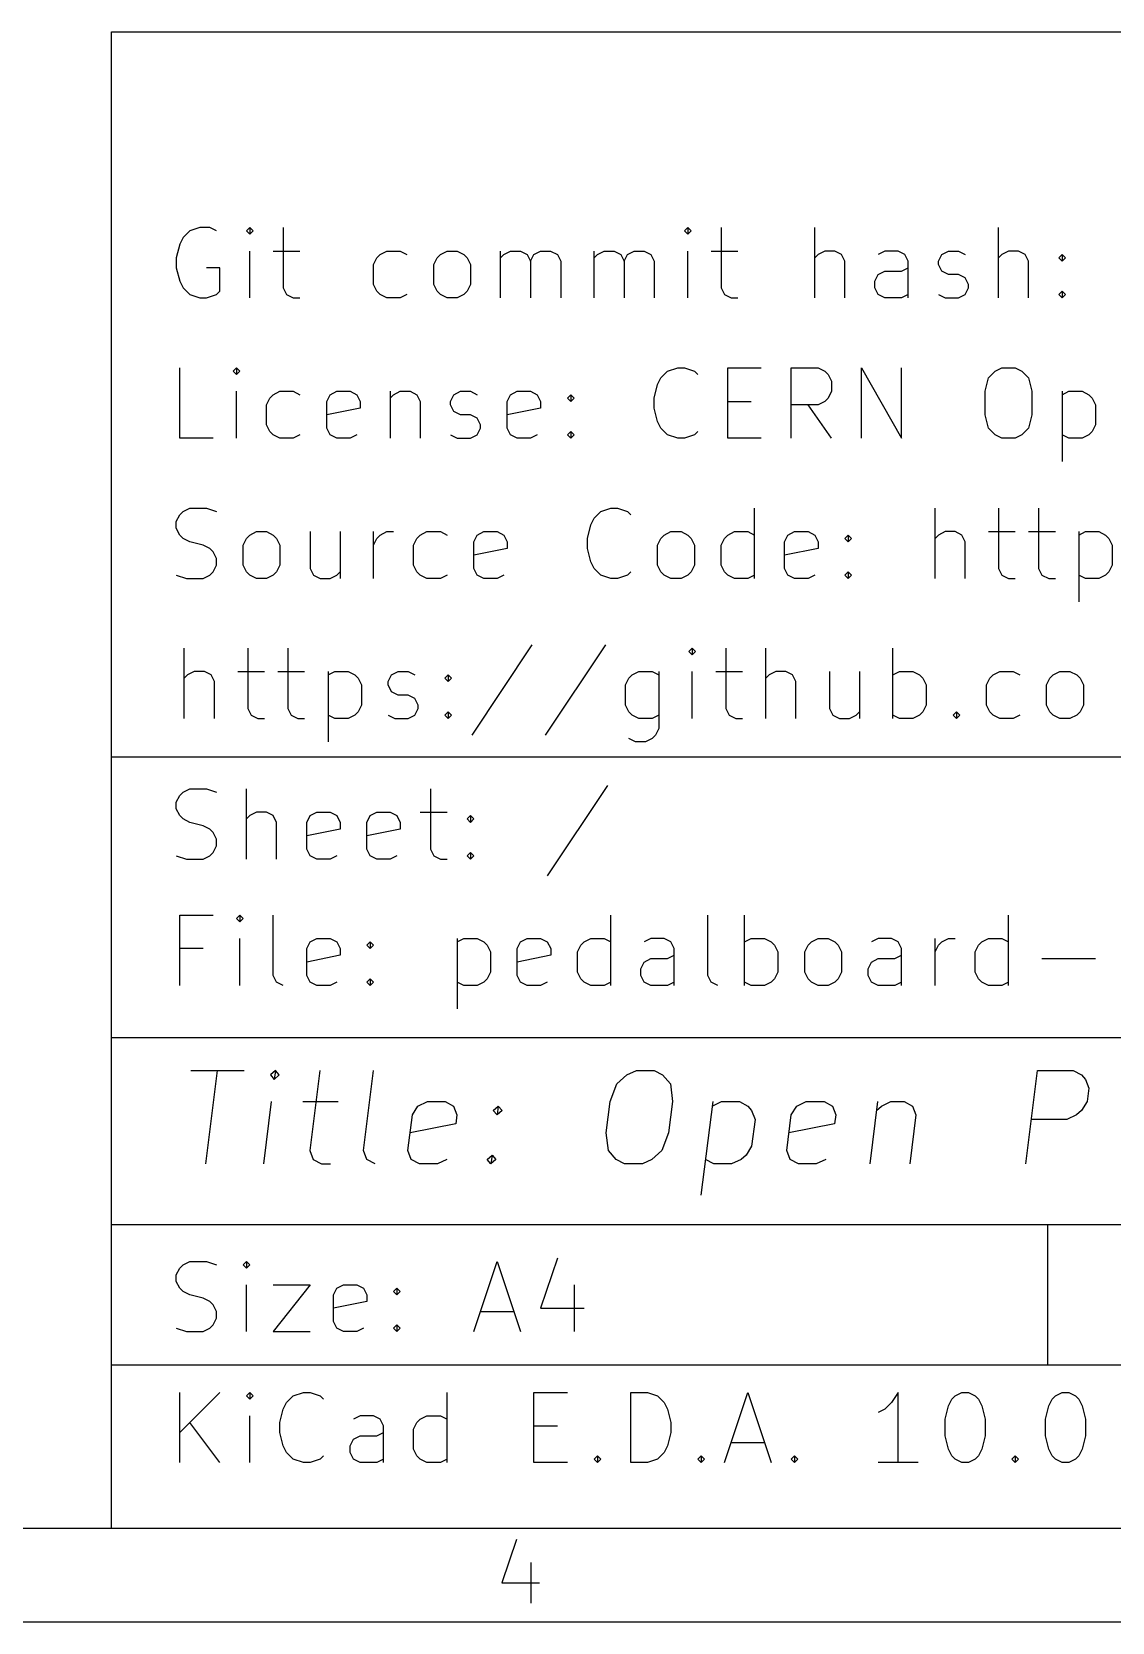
# Model space of a CAD drawing. Header units: millimetres. Extents: x 10 to 287, y -200 to -10.
# Drawn here: x 175.3 to 198.39, y -200.01 to -166.01 of the extents above; entities that cross this region are included whole.
import ezdxf

# ---------------------------------------------------------------- set-up
doc = ezdxf.new("R2010")
doc.units = ezdxf.units.MM
doc.layers.add('RED', color=14, linetype='CONTINUOUS')

msp = doc.modelspace()

# ---------------------------------------------------------------- linework, layer by layer
at = {"layer": 'RED', "linetype": 'CONTINUOUS'}
for p, q in [((177.0022, -166.0072), (285.0022, -166.0072)), ((177.0022, -198.0072), (177.0022, -166.0072)), ((178.6722, -170.2647), (178.5293, -170.4076)), ((178.8865, -170.1933), (178.6722, -170.2647)), ((179.1008, -170.1933), (178.8865, -170.1933)), ((179.2436, -170.2647), (179.1008, -170.1933)), ((179.9579, -170.1933), (179.8865, -170.2647)), ((179.8865, -170.2647), (179.9579, -170.3361)), ((180.0293, -170.2647), (179.9579, -170.1933)), ((179.9579, -170.1933), (179.9579, -170.3361)), ((179.9579, -170.3361), (180.0293, -170.2647)), ((180.6722, -170.1933), (180.6722, -171.479)), ((189.315, -170.1933), (189.2436, -170.2647)), ((189.2436, -170.2647), (189.315, -170.3361)), ((189.3864, -170.2647), (189.315, -170.1933)), ((189.315, -170.1933), (189.315, -170.3361)), ((189.315, -170.3361), (189.3864, -170.2647)), ((190.0293, -170.1933), (190.0293, -171.479)), ((192.0293, -171.6933), (192.0293, -170.1933)), ((195.9578, -171.6933), (195.9578, -170.1933)), ((178.4579, -170.5504), (178.3865, -170.8361)), ((178.5293, -170.4076), (178.4579, -170.5504)), ((178.3865, -170.8361), (178.3865, -171.0504)), ((179.9579, -171.6933), (179.9579, -170.6933)), ((180.4579, -170.6933), (181.0293, -170.6933)), ((182.6008, -170.979), (182.6722, -170.8361)), ((182.6008, -171.4076), (182.6008, -170.979)), ((182.6722, -170.8361), (182.7436, -170.7647)), ((182.7436, -170.7647), (182.8865, -170.6933)), ((182.8865, -170.6933), (183.1722, -170.6933)), ((183.1722, -170.6933), (183.3151, -170.7647)), ((183.8865, -170.979), (183.9579, -170.8361)), ((183.8865, -171.4076), (183.8865, -170.979)), ((183.9579, -170.8361), (184.0293, -170.7647)), ((184.0293, -170.7647), (184.1722, -170.6933)), ((184.1722, -170.6933), (184.3865, -170.6933)), ((184.3865, -170.6933), (184.5293, -170.7647)), ((184.5293, -170.7647), (184.6008, -170.8361)), ((184.6008, -170.8361), (184.6722, -170.979)), ((184.6722, -170.979), (184.6722, -171.4076)), ((185.315, -171.6933), (185.315, -170.6933)), ((185.315, -170.8361), (185.3864, -170.7647)), ((185.3864, -170.7647), (185.5293, -170.6933)), ((185.5293, -170.6933), (185.7436, -170.6933)), ((185.7436, -170.6933), (185.8864, -170.7647)), ((185.8864, -170.7647), (185.9579, -170.9076)), ((185.9579, -170.9076), (186.0293, -170.7647)), ((185.9579, -170.9076), (185.9579, -171.6933)), ((186.0293, -170.7647), (186.1721, -170.6933)), ((186.1721, -170.6933), (186.3864, -170.6933)), ((186.3864, -170.6933), (186.5293, -170.7647)), ((186.5293, -170.7647), (186.6007, -170.9076)), ((186.6007, -170.9076), (186.6007, -171.6933)), ((187.315, -171.6933), (187.315, -170.6933)), ((187.315, -170.8361), (187.3864, -170.7647)), ((187.3864, -170.7647), (187.5293, -170.6933)), ((187.5293, -170.6933), (187.7436, -170.6933)), ((187.7436, -170.6933), (187.8864, -170.7647)), ((187.8864, -170.7647), (187.9579, -170.9076)), ((187.9579, -170.9076), (188.0293, -170.7647)), ((187.9579, -170.9076), (187.9579, -171.6933)), ((188.0293, -170.7647), (188.1721, -170.6933)), ((188.1721, -170.6933), (188.3864, -170.6933)), ((188.3864, -170.6933), (188.5293, -170.7647)), ((188.5293, -170.7647), (188.6007, -170.9076)), ((188.6007, -170.9076), (188.6007, -171.6933)), ((189.315, -171.6933), (189.315, -170.6933)), ((189.815, -170.6933), (190.3864, -170.6933)), ((192.1007, -170.7647), (192.0293, -170.8361)), ((192.2436, -170.6933), (192.1007, -170.7647)), ((192.4579, -170.6933), (192.2436, -170.6933)), ((192.6007, -170.7647), (192.4579, -170.6933)), ((192.6722, -170.9076), (192.6007, -170.7647)), ((192.6722, -171.6933), (192.6722, -170.9076)), ((193.5293, -170.6933), (193.3864, -170.7647)), ((193.815, -170.6933), (193.5293, -170.6933)), ((193.9578, -170.7647), (193.815, -170.6933)), ((194.0293, -170.9076), (193.9578, -170.7647)), ((194.0293, -171.6933), (194.0293, -170.9076)), ((194.6721, -170.9076), (194.7435, -170.7647)), ((194.6721, -170.979), (194.6721, -170.9076)), ((194.7435, -171.1219), (194.6721, -170.979)), ((194.7435, -170.7647), (194.8864, -170.6933)), ((194.8864, -170.6933), (195.1006, -170.6933)), ((195.1006, -170.6933), (195.2435, -170.7647)), ((196.0292, -170.7647), (195.9578, -170.8361)), ((196.1721, -170.6933), (196.0292, -170.7647)), ((196.3864, -170.6933), (196.1721, -170.6933)), ((196.5292, -170.7647), (196.3864, -170.6933)), ((196.6007, -170.9076), (196.5292, -170.7647)), ((196.6007, -171.6933), (196.6007, -170.9076)), ((197.2435, -170.8361), (197.3149, -170.7647)), ((197.3149, -170.9076), (197.2435, -170.8361)), ((197.3149, -170.7647), (197.3863, -170.8361)), ((197.3149, -170.7647), (197.3149, -170.9076)), ((197.3863, -170.8361), (197.3149, -170.9076)), ((178.3865, -171.0504), (178.4579, -171.3361)), ((178.4579, -171.3361), (178.5293, -171.479)), ((179.315, -171.0504), (179.0293, -171.0504)), ((179.315, -171.5504), (179.315, -171.0504)), ((193.315, -171.3361), (193.3864, -171.1933)), ((193.315, -171.479), (193.315, -171.3361)), ((193.3864, -171.1933), (193.5293, -171.1219)), ((193.5293, -171.1219), (193.8864, -171.1219)), ((193.8864, -171.1219), (194.0293, -171.0504)), ((194.8864, -171.1933), (194.7435, -171.1219)), ((195.1006, -171.1933), (194.8864, -171.1933)), ((195.2435, -171.2647), (195.1006, -171.1933)), ((195.3149, -171.4076), (195.2435, -171.2647)), ((178.5293, -171.479), (178.6722, -171.6219)), ((178.6722, -171.6219), (178.8865, -171.6933)), ((178.8865, -171.6933), (179.0293, -171.6933)), ((179.0293, -171.6933), (179.2436, -171.6219)), ((179.2436, -171.6219), (179.315, -171.5504)), ((180.6722, -171.479), (180.7436, -171.6219)), ((180.7436, -171.6219), (180.8865, -171.6933)), ((180.8865, -171.6933), (181.0293, -171.6933)), ((182.6722, -171.5504), (182.6008, -171.4076)), ((182.7436, -171.6219), (182.6722, -171.5504)), ((182.8865, -171.6933), (182.7436, -171.6219)), ((183.1722, -171.6933), (182.8865, -171.6933)), ((183.3151, -171.6219), (183.1722, -171.6933)), ((183.9579, -171.5504), (183.8865, -171.4076)), ((184.0293, -171.6219), (183.9579, -171.5504)), ((184.1722, -171.6933), (184.0293, -171.6219)), ((184.3865, -171.6933), (184.1722, -171.6933)), ((184.5293, -171.6219), (184.3865, -171.6933)), ((184.6008, -171.5504), (184.5293, -171.6219)), ((184.6722, -171.4076), (184.6008, -171.5504)), ((190.0293, -171.479), (190.1007, -171.6219)), ((190.1007, -171.6219), (190.2436, -171.6933)), ((190.2436, -171.6933), (190.3864, -171.6933)), ((193.3864, -171.6219), (193.315, -171.479)), ((193.5293, -171.6933), (193.3864, -171.6219)), ((193.8864, -171.6933), (193.5293, -171.6933)), ((194.0293, -171.6219), (193.8864, -171.6933)), ((194.6721, -171.6219), (194.8149, -171.6933)), ((194.8149, -171.6933), (195.1006, -171.6933)), ((195.1006, -171.6933), (195.2435, -171.6219)), ((195.2435, -171.6219), (195.3149, -171.479)), ((195.3149, -171.479), (195.3149, -171.4076)), ((197.2435, -171.6219), (197.3149, -171.5504)), ((197.3149, -171.6933), (197.2435, -171.6219)), ((197.3149, -171.5504), (197.3863, -171.6219)), ((197.3149, -171.5504), (197.3149, -171.6933)), ((197.3863, -171.6219), (197.3149, -171.6933)), ((178.4579, -174.6933), (178.4579, -173.1933)), ((179.6722, -173.1933), (179.6008, -173.2647)), ((179.6008, -173.2647), (179.6722, -173.3361)), ((179.7436, -173.2647), (179.6722, -173.1933)), ((179.6722, -173.1933), (179.6722, -173.3361)), ((179.6722, -173.3361), (179.7436, -173.2647)), ((188.7436, -173.4076), (188.8865, -173.2647)), ((188.8865, -173.2647), (189.1008, -173.1933)), ((189.1008, -173.1933), (189.2436, -173.1933)), ((189.2436, -173.1933), (189.4579, -173.2647)), ((189.4579, -173.2647), (189.5293, -173.3361)), ((190.1722, -174.6933), (190.1722, -173.1933)), ((190.1722, -173.1933), (190.8865, -173.1933)), ((191.5293, -174.6933), (191.5293, -173.1933)), ((191.5293, -173.1933), (192.1007, -173.1933)), ((192.1007, -173.1933), (192.2436, -173.2647)), ((192.2436, -173.2647), (192.315, -173.3361)), ((192.315, -173.3361), (192.3864, -173.479)), ((193.0293, -174.6933), (193.0293, -173.1933)), ((193.0293, -173.1933), (193.8864, -174.6933)), ((193.8864, -174.6933), (193.8864, -173.1933)), ((195.7436, -173.4076), (195.8865, -173.2647)), ((195.8865, -173.2647), (196.0293, -173.1933)), ((196.0293, -173.1933), (196.315, -173.1933)), ((196.315, -173.1933), (196.4579, -173.2647)), ((196.4579, -173.2647), (196.6007, -173.4076)), ((179.6722, -174.6933), (179.6722, -173.6933)), ((180.4579, -173.7647), (180.6008, -173.6933)), ((180.6008, -173.6933), (180.8865, -173.6933)), ((180.8865, -173.6933), (181.0294, -173.7647)), ((181.6722, -173.7647), (181.8151, -173.6933)), ((181.8151, -173.6933), (182.1008, -173.6933)), ((182.1008, -173.6933), (182.2436, -173.7647)), ((182.9579, -173.6933), (182.9579, -174.6933)), ((183.0293, -173.7647), (183.1722, -173.6933)), ((183.1722, -173.6933), (183.3865, -173.6933)), ((183.3865, -173.6933), (183.5293, -173.7647)), ((184.315, -173.7647), (184.4579, -173.6933)), ((184.4579, -173.6933), (184.6721, -173.6933)), ((184.6721, -173.6933), (184.815, -173.7647)), ((185.5293, -173.7647), (185.6722, -173.6933)), ((185.6722, -173.6933), (185.9579, -173.6933)), ((185.9579, -173.6933), (186.1007, -173.7647)), ((188.6008, -173.8361), (188.6722, -173.5504)), ((188.6722, -173.5504), (188.7436, -173.4076)), ((192.3864, -173.6933), (192.315, -173.8361)), ((192.3864, -173.479), (192.3864, -173.6933)), ((195.6722, -173.6933), (195.7436, -173.4076)), ((195.6722, -174.1933), (195.6722, -173.6933)), ((196.6007, -173.4076), (196.6722, -173.6933)), ((196.6722, -173.6933), (196.6722, -174.1933)), ((197.315, -173.6933), (197.315, -175.1933)), ((197.315, -173.7647), (197.4579, -173.6933)), ((197.4579, -173.6933), (197.7436, -173.6933)), ((197.7436, -173.6933), (197.8864, -173.7647)), ((180.3151, -173.979), (180.3865, -173.8361)), ((180.3151, -174.4076), (180.3151, -173.979)), ((180.3865, -173.8361), (180.4579, -173.7647)), ((181.6008, -173.9076), (181.6722, -173.7647)), ((181.6008, -174.479), (181.6008, -173.9076)), ((182.3151, -174.0504), (181.6008, -174.1933)), ((182.2436, -173.7647), (182.3151, -173.9076)), ((182.3151, -173.9076), (182.3151, -174.0504)), ((182.9579, -173.8361), (183.0293, -173.7647)), ((183.5293, -173.7647), (183.6008, -173.9076)), ((183.6008, -173.9076), (183.6008, -174.6933)), ((184.2436, -173.9076), (184.315, -173.7647)), ((184.2436, -173.979), (184.2436, -173.9076)), ((184.315, -174.1219), (184.2436, -173.979)), ((185.4579, -173.9076), (185.5293, -173.7647)), ((185.4579, -174.479), (185.4579, -173.9076)), ((186.1722, -174.0504), (185.4579, -174.1933)), ((186.1007, -173.7647), (186.1722, -173.9076)), ((186.1722, -173.9076), (186.1722, -174.0504)), ((186.7436, -173.8361), (186.815, -173.7647)), ((186.815, -173.9076), (186.7436, -173.8361)), ((186.815, -173.7647), (186.8864, -173.8361)), ((186.815, -173.7647), (186.815, -173.9076)), ((186.8864, -173.8361), (186.815, -173.9076)), ((188.6008, -174.0504), (188.6008, -173.8361)), ((188.6722, -174.3361), (188.6008, -174.0504)), ((190.1722, -173.9076), (190.6722, -173.9076)), ((192.1007, -173.979), (191.5293, -173.979)), ((192.3864, -174.6933), (191.8864, -173.979)), ((192.2436, -173.9076), (192.1007, -173.979)), ((192.315, -173.8361), (192.2436, -173.9076)), ((197.8864, -173.7647), (197.9579, -173.8361)), ((197.9579, -173.8361), (198.0293, -173.979)), ((198.0293, -173.979), (198.0293, -174.4076)), ((180.3865, -174.5504), (180.3151, -174.4076)), ((184.4579, -174.1933), (184.315, -174.1219)), ((184.6721, -174.1933), (184.4579, -174.1933)), ((184.815, -174.2647), (184.6721, -174.1933)), ((184.8864, -174.4076), (184.815, -174.2647)), ((184.8864, -174.479), (184.8864, -174.4076)), ((188.7436, -174.479), (188.6722, -174.3361)), ((195.7436, -174.479), (195.6722, -174.1933)), ((196.6722, -174.1933), (196.6007, -174.479)), ((198.0293, -174.4076), (197.9579, -174.5504)), ((179.1722, -174.6933), (178.4579, -174.6933)), ((180.4579, -174.6219), (180.3865, -174.5504)), ((180.6008, -174.6933), (180.4579, -174.6219)), ((180.8865, -174.6933), (180.6008, -174.6933)), ((181.0294, -174.6219), (180.8865, -174.6933)), ((181.6722, -174.6219), (181.6008, -174.479)), ((181.8151, -174.6933), (181.6722, -174.6219)), ((182.1008, -174.6933), (181.8151, -174.6933)), ((182.2436, -174.6219), (182.1008, -174.6933)), ((184.2436, -174.6219), (184.3864, -174.6933)), ((184.3864, -174.6933), (184.6721, -174.6933)), ((184.6721, -174.6933), (184.815, -174.6219)), ((184.815, -174.6219), (184.8864, -174.479)), ((185.5293, -174.6219), (185.4579, -174.479)), ((185.6722, -174.6933), (185.5293, -174.6219)), ((185.9579, -174.6933), (185.6722, -174.6933)), ((186.1007, -174.6219), (185.9579, -174.6933)), ((186.7436, -174.6219), (186.815, -174.5504)), ((186.815, -174.6933), (186.7436, -174.6219)), ((186.815, -174.5504), (186.8864, -174.6219)), ((186.815, -174.5504), (186.815, -174.6933)), ((186.8864, -174.6219), (186.815, -174.6933)), ((188.8865, -174.6219), (188.7436, -174.479)), ((189.1008, -174.6933), (188.8865, -174.6219)), ((189.2436, -174.6933), (189.1008, -174.6933)), ((189.4579, -174.6219), (189.2436, -174.6933)), ((189.5293, -174.5504), (189.4579, -174.6219)), ((190.8865, -174.6933), (190.1722, -174.6933)), ((195.8865, -174.6219), (195.7436, -174.479)), ((196.0293, -174.6933), (195.8865, -174.6219)), ((196.315, -174.6933), (196.0293, -174.6933)), ((196.4579, -174.6219), (196.315, -174.6933)), ((196.6007, -174.479), (196.4579, -174.6219)), ((197.4579, -174.6933), (197.315, -174.6219)), ((197.7436, -174.6933), (197.4579, -174.6933)), ((197.8864, -174.6219), (197.7436, -174.6933)), ((197.9579, -174.5504), (197.8864, -174.6219)), ((178.3865, -176.479), (178.4579, -176.3361)), ((178.4579, -176.3361), (178.5293, -176.2647)), ((178.5293, -176.2647), (178.6722, -176.1933)), ((178.6722, -176.1933), (179.0293, -176.1933)), ((179.0293, -176.1933), (179.2436, -176.2647)), ((187.2436, -176.5504), (187.315, -176.4076)), ((187.315, -176.4076), (187.4579, -176.2647)), ((187.4579, -176.2647), (187.6722, -176.1933)), ((187.6722, -176.1933), (187.815, -176.1933)), ((187.815, -176.1933), (188.0293, -176.2647)), ((188.0293, -176.2647), (188.1007, -176.3361)), ((190.7436, -177.6933), (190.7436, -176.1933)), ((194.6007, -177.6933), (194.6007, -176.1933)), ((195.9578, -176.1933), (195.9578, -177.479)), ((196.8149, -176.1933), (196.8149, -177.479)), ((178.3865, -176.6219), (178.3865, -176.479)), ((178.4579, -176.7647), (178.3865, -176.6219)), ((178.5293, -176.8361), (178.4579, -176.7647)), ((179.8865, -176.8361), (179.9579, -176.7647)), ((179.9579, -176.7647), (180.1008, -176.6933)), ((180.1008, -176.6933), (180.3151, -176.6933)), ((180.3151, -176.6933), (180.4579, -176.7647)), ((180.4579, -176.7647), (180.5294, -176.8361)), ((181.2436, -176.6933), (181.2436, -177.479)), ((181.8865, -176.6933), (181.8865, -177.6933)), ((182.6007, -177.6933), (182.6007, -176.6933)), ((182.6721, -176.8361), (182.7436, -176.7647)), ((182.7436, -176.7647), (182.8864, -176.6933)), ((182.8864, -176.6933), (183.0293, -176.6933)), ((183.5293, -176.8361), (183.6007, -176.7647)), ((183.6007, -176.7647), (183.7436, -176.6933)), ((183.7436, -176.6933), (184.0293, -176.6933)), ((184.0293, -176.6933), (184.1722, -176.7647)), ((184.7436, -176.9076), (184.815, -176.7647)), ((184.815, -176.7647), (184.9579, -176.6933)), ((184.9579, -176.6933), (185.2436, -176.6933)), ((185.2436, -176.6933), (185.3864, -176.7647)), ((185.3864, -176.7647), (185.4579, -176.9076)), ((187.1722, -176.8361), (187.2436, -176.5504)), ((188.7436, -176.8361), (188.815, -176.7647)), ((188.815, -176.7647), (188.9579, -176.6933)), ((188.9579, -176.6933), (189.1722, -176.6933)), ((189.1722, -176.6933), (189.315, -176.7647)), ((189.315, -176.7647), (189.3865, -176.8361)), ((190.1007, -176.8361), (190.1721, -176.7647)), ((190.1721, -176.7647), (190.315, -176.6933)), ((190.315, -176.6933), (190.6007, -176.6933)), ((190.6007, -176.6933), (190.7436, -176.7647)), ((191.3864, -176.9076), (191.4578, -176.7647)), ((191.4578, -176.7647), (191.6007, -176.6933)), ((191.6007, -176.6933), (191.8864, -176.6933)), ((191.8864, -176.6933), (192.0292, -176.7647)), ((192.0292, -176.7647), (192.1007, -176.9076)), ((192.6721, -176.8361), (192.7435, -176.7647)), ((192.7435, -176.7647), (192.8149, -176.8361)), ((192.7435, -176.7647), (192.7435, -176.9076)), ((194.6721, -176.7647), (194.6007, -176.8361)), ((194.815, -176.6933), (194.6721, -176.7647)), ((195.0293, -176.6933), (194.815, -176.6933)), ((195.1721, -176.7647), (195.0293, -176.6933)), ((195.2436, -176.9076), (195.1721, -176.7647)), ((195.7435, -176.6933), (196.3149, -176.6933)), ((196.6006, -176.6933), (197.172, -176.6933)), ((197.672, -176.6933), (197.672, -178.1933)), ((197.672, -176.7647), (197.8149, -176.6933)), ((197.8149, -176.6933), (198.1006, -176.6933)), ((198.1006, -176.6933), (198.2434, -176.7647)), ((198.2434, -176.7647), (198.3149, -176.8361)), ((178.6722, -176.9076), (178.5293, -176.8361)), ((178.9579, -176.979), (178.6722, -176.9076)), ((179.1008, -177.0504), (178.9579, -176.979)), ((179.1722, -177.1219), (179.1008, -177.0504)), ((179.2436, -177.2647), (179.1722, -177.1219)), ((179.8151, -176.979), (179.8865, -176.8361)), ((179.8151, -177.4076), (179.8151, -176.979)), ((180.5294, -176.8361), (180.6008, -176.979)), ((180.6008, -176.979), (180.6008, -177.4076)), ((182.6007, -176.979), (182.6721, -176.8361)), ((183.4579, -176.979), (183.5293, -176.8361)), ((183.4579, -177.4076), (183.4579, -176.979)), ((184.7436, -177.479), (184.7436, -176.9076)), ((185.4579, -177.0504), (184.7436, -177.1933)), ((185.4579, -176.9076), (185.4579, -177.0504)), ((187.1722, -177.0504), (187.1722, -176.8361)), ((187.2436, -177.3361), (187.1722, -177.0504)), ((188.6722, -176.979), (188.7436, -176.8361)), ((188.6722, -177.4076), (188.6722, -176.979)), ((189.3865, -176.8361), (189.4579, -176.979)), ((189.4579, -176.979), (189.4579, -177.4076)), ((190.0293, -176.979), (190.1007, -176.8361)), ((190.0293, -177.4076), (190.0293, -176.979)), ((191.3864, -177.479), (191.3864, -176.9076)), ((192.1007, -177.0504), (191.3864, -177.1933)), ((192.1007, -176.9076), (192.1007, -177.0504)), ((192.7435, -176.9076), (192.6721, -176.8361)), ((192.8149, -176.8361), (192.7435, -176.9076)), ((195.2436, -177.6933), (195.2436, -176.9076)), ((198.3149, -176.8361), (198.3863, -176.979)), ((198.3863, -176.979), (198.3863, -177.4076)), ((179.1722, -177.5504), (179.2436, -177.4076)), ((179.2436, -177.4076), (179.2436, -177.2647)), ((179.8865, -177.5504), (179.8151, -177.4076)), ((180.6008, -177.4076), (180.5294, -177.5504)), ((181.2436, -177.479), (181.315, -177.6219)), ((183.5293, -177.5504), (183.4579, -177.4076)), ((184.815, -177.6219), (184.7436, -177.479)), ((187.315, -177.479), (187.2436, -177.3361)), ((187.4579, -177.6219), (187.315, -177.479)), ((188.7436, -177.5504), (188.6722, -177.4076)), ((189.4579, -177.4076), (189.3865, -177.5504)), ((190.1007, -177.5504), (190.0293, -177.4076)), ((191.4578, -177.6219), (191.3864, -177.479)), ((195.9578, -177.479), (196.0292, -177.6219)), ((196.8149, -177.479), (196.8863, -177.6219)), ((198.3863, -177.4076), (198.3149, -177.5504)), ((178.3865, -177.6219), (178.6008, -177.6933)), ((178.6008, -177.6933), (178.9579, -177.6933)), ((178.9579, -177.6933), (179.1008, -177.6219)), ((179.1008, -177.6219), (179.1722, -177.5504)), ((179.9579, -177.6219), (179.8865, -177.5504)), ((180.1008, -177.6933), (179.9579, -177.6219)), ((180.3151, -177.6933), (180.1008, -177.6933)), ((180.4579, -177.6219), (180.3151, -177.6933)), ((180.5294, -177.5504), (180.4579, -177.6219)), ((181.315, -177.6219), (181.4579, -177.6933)), ((181.4579, -177.6933), (181.6722, -177.6933)), ((181.6722, -177.6933), (181.815, -177.6219)), ((181.815, -177.6219), (181.8865, -177.5504)), ((183.6007, -177.6219), (183.5293, -177.5504)), ((183.7436, -177.6933), (183.6007, -177.6219)), ((184.0293, -177.6933), (183.7436, -177.6933)), ((184.1722, -177.6219), (184.0293, -177.6933)), ((184.9579, -177.6933), (184.815, -177.6219)), ((185.2436, -177.6933), (184.9579, -177.6933)), ((185.3864, -177.6219), (185.2436, -177.6933)), ((187.6722, -177.6933), (187.4579, -177.6219)), ((187.815, -177.6933), (187.6722, -177.6933)), ((188.0293, -177.6219), (187.815, -177.6933)), ((188.1007, -177.5504), (188.0293, -177.6219)), ((188.815, -177.6219), (188.7436, -177.5504)), ((188.9579, -177.6933), (188.815, -177.6219)), ((189.1722, -177.6933), (188.9579, -177.6933)), ((189.315, -177.6219), (189.1722, -177.6933)), ((189.3865, -177.5504), (189.315, -177.6219)), ((190.1721, -177.6219), (190.1007, -177.5504)), ((190.315, -177.6933), (190.1721, -177.6219)), ((190.6007, -177.6933), (190.315, -177.6933)), ((190.7436, -177.6219), (190.6007, -177.6933)), ((191.6007, -177.6933), (191.4578, -177.6219)), ((191.8864, -177.6933), (191.6007, -177.6933)), ((192.0292, -177.6219), (191.8864, -177.6933)), ((192.6721, -177.6219), (192.7435, -177.5504)), ((192.7435, -177.6933), (192.6721, -177.6219)), ((192.7435, -177.5504), (192.8149, -177.6219)), ((192.7435, -177.5504), (192.7435, -177.6933)), ((192.8149, -177.6219), (192.7435, -177.6933)), ((196.0292, -177.6219), (196.1721, -177.6933)), ((196.1721, -177.6933), (196.3149, -177.6933)), ((196.8863, -177.6219), (197.0292, -177.6933)), ((197.0292, -177.6933), (197.172, -177.6933)), ((197.8149, -177.6933), (197.672, -177.6219)), ((198.1006, -177.6933), (197.8149, -177.6933)), ((198.2434, -177.6219), (198.1006, -177.6933)), ((198.3149, -177.5504), (198.2434, -177.6219)), ((185.985, -179.1141), (184.6993, -181.0426)), ((187.5564, -179.1141), (186.2707, -181.0426)), ((178.5566, -180.6855), (178.5566, -179.1855)), ((179.9137, -179.1855), (179.9137, -180.4712)), ((180.7708, -179.1855), (180.7708, -180.4712)), ((189.4135, -179.1855), (189.3421, -179.2569)), ((189.3421, -179.2569), (189.4135, -179.3283)), ((189.4849, -179.2569), (189.4135, -179.1855)), ((189.4135, -179.1855), (189.4135, -179.3283)), ((189.4135, -179.3283), (189.4849, -179.2569)), ((190.1278, -179.1855), (190.1278, -180.4712)), ((190.9849, -180.6855), (190.9849, -179.1855)), ((193.6991, -180.6855), (193.6991, -179.1855)), ((178.628, -179.7569), (178.5566, -179.8283)), ((178.7709, -179.6855), (178.628, -179.7569)), ((178.9852, -179.6855), (178.7709, -179.6855)), ((179.128, -179.7569), (178.9852, -179.6855)), ((179.1995, -179.8998), (179.128, -179.7569)), ((179.6994, -179.6855), (180.2708, -179.6855)), ((180.5565, -179.6855), (181.1279, -179.6855)), ((181.6279, -179.6855), (181.6279, -181.1855)), ((181.6279, -179.7569), (181.7708, -179.6855)), ((181.7708, -179.6855), (182.0565, -179.6855)), ((182.0565, -179.6855), (182.1993, -179.7569)), ((182.1993, -179.7569), (182.2708, -179.8283)), ((182.2708, -179.8283), (182.3422, -179.9712)), ((182.9136, -179.8998), (182.985, -179.7569)), ((182.985, -179.7569), (183.1279, -179.6855)), ((183.1279, -179.6855), (183.3421, -179.6855)), ((183.3421, -179.6855), (183.485, -179.7569)), ((184.1279, -179.8283), (184.1993, -179.7569)), ((184.1993, -179.8998), (184.1279, -179.8283)), ((184.1993, -179.7569), (184.2707, -179.8283)), ((184.1993, -179.7569), (184.1993, -179.8998)), ((184.2707, -179.8283), (184.1993, -179.8998)), ((187.985, -179.9712), (188.0564, -179.8283)), ((188.0564, -179.8283), (188.1278, -179.7569)), ((188.1278, -179.7569), (188.2707, -179.6855)), ((188.2707, -179.6855), (188.5564, -179.6855)), ((188.5564, -179.6855), (188.6993, -179.7569)), ((188.6993, -179.6855), (188.6993, -180.8998)), ((189.4135, -180.6855), (189.4135, -179.6855)), ((189.9135, -179.6855), (190.4849, -179.6855)), ((191.0563, -179.7569), (190.9849, -179.8283)), ((191.1992, -179.6855), (191.0563, -179.7569)), ((191.4135, -179.6855), (191.1992, -179.6855)), ((191.5563, -179.7569), (191.4135, -179.6855)), ((191.6278, -179.8998), (191.5563, -179.7569)), ((192.342, -179.6855), (192.342, -180.4712)), ((192.9849, -179.6855), (192.9849, -180.6855)), ((193.6991, -179.7569), (193.842, -179.6855)), ((193.842, -179.6855), (194.1277, -179.6855)), ((194.1277, -179.6855), (194.2705, -179.7569)), ((194.2705, -179.7569), (194.342, -179.8283)), ((194.342, -179.8283), (194.4134, -179.9712)), ((195.6991, -179.9712), (195.7705, -179.8283)), ((195.7705, -179.8283), (195.8419, -179.7569)), ((195.8419, -179.7569), (195.9848, -179.6855)), ((195.9848, -179.6855), (196.2705, -179.6855)), ((196.2705, -179.6855), (196.4134, -179.7569)), ((196.9848, -179.9712), (197.0562, -179.8283)), ((197.0562, -179.8283), (197.1276, -179.7569)), ((197.1276, -179.7569), (197.2705, -179.6855)), ((197.2705, -179.6855), (197.4848, -179.6855)), ((197.4848, -179.6855), (197.6276, -179.7569)), ((197.6276, -179.7569), (197.6991, -179.8283)), ((197.6991, -179.8283), (197.7705, -179.9712)), ((179.1995, -180.6855), (179.1995, -179.8998)), ((182.3422, -179.9712), (182.3422, -180.3998)), ((182.9136, -179.9712), (182.9136, -179.8998)), ((182.985, -180.1141), (182.9136, -179.9712)), ((183.1279, -180.1855), (182.985, -180.1141)), ((183.3421, -180.1855), (183.1279, -180.1855)), ((183.485, -180.2569), (183.3421, -180.1855)), ((187.985, -180.3998), (187.985, -179.9712)), ((191.6278, -180.6855), (191.6278, -179.8998)), ((194.4134, -179.9712), (194.4134, -180.3998)), ((195.6991, -180.3998), (195.6991, -179.9712)), ((196.9848, -180.3998), (196.9848, -179.9712)), ((197.7705, -179.9712), (197.7705, -180.3998)), ((179.9137, -180.4712), (179.9851, -180.6141)), ((180.7708, -180.4712), (180.8422, -180.6141)), ((182.3422, -180.3998), (182.2708, -180.5426)), ((183.5564, -180.3998), (183.485, -180.2569)), ((183.485, -180.6141), (183.5564, -180.4712)), ((183.5564, -180.4712), (183.5564, -180.3998)), ((188.0564, -180.5426), (187.985, -180.3998)), ((190.1278, -180.4712), (190.1992, -180.6141)), ((192.342, -180.4712), (192.4134, -180.6141)), ((194.4134, -180.3998), (194.342, -180.5426)), ((195.7705, -180.5426), (195.6991, -180.3998)), ((197.0562, -180.5426), (196.9848, -180.3998)), ((197.7705, -180.3998), (197.6991, -180.5426)), ((179.9851, -180.6141), (180.128, -180.6855)), ((180.128, -180.6855), (180.2708, -180.6855)), ((180.8422, -180.6141), (180.9851, -180.6855)), ((180.9851, -180.6855), (181.1279, -180.6855)), ((181.7708, -180.6855), (181.6279, -180.6141)), ((182.0565, -180.6855), (181.7708, -180.6855)), ((182.1993, -180.6141), (182.0565, -180.6855)), ((182.2708, -180.5426), (182.1993, -180.6141)), ((182.9136, -180.6141), (183.0564, -180.6855)), ((183.0564, -180.6855), (183.3421, -180.6855)), ((183.3421, -180.6855), (183.485, -180.6141)), ((184.1279, -180.6141), (184.1993, -180.5426)), ((184.1993, -180.6855), (184.1279, -180.6141)), ((184.1993, -180.5426), (184.2707, -180.6141)), ((184.1993, -180.5426), (184.1993, -180.6855)), ((184.2707, -180.6141), (184.1993, -180.6855)), ((188.1278, -180.6141), (188.0564, -180.5426)), ((188.2707, -180.6855), (188.1278, -180.6141)), ((188.5564, -180.6855), (188.2707, -180.6855)), ((188.6993, -180.6141), (188.5564, -180.6855)), ((190.1992, -180.6141), (190.3421, -180.6855)), ((190.3421, -180.6855), (190.4849, -180.6855)), ((192.4134, -180.6141), (192.5563, -180.6855)), ((192.5563, -180.6855), (192.7706, -180.6855)), ((192.7706, -180.6855), (192.9134, -180.6141)), ((192.9134, -180.6141), (192.9849, -180.5426)), ((193.842, -180.6855), (193.6991, -180.6141)), ((194.1277, -180.6855), (193.842, -180.6855)), ((194.2705, -180.6141), (194.1277, -180.6855)), ((194.342, -180.5426), (194.2705, -180.6141)), ((194.9848, -180.6141), (195.0562, -180.5426)), ((195.0562, -180.6855), (194.9848, -180.6141)), ((195.0562, -180.5426), (195.1276, -180.6141)), ((195.0562, -180.5426), (195.0562, -180.6855)), ((195.1276, -180.6141), (195.0562, -180.6855)), ((195.8419, -180.6141), (195.7705, -180.5426)), ((195.9848, -180.6855), (195.8419, -180.6141)), ((196.2705, -180.6855), (195.9848, -180.6855)), ((196.4134, -180.6141), (196.2705, -180.6855)), ((197.1276, -180.6141), (197.0562, -180.5426)), ((197.2705, -180.6855), (197.1276, -180.6141)), ((197.4848, -180.6855), (197.2705, -180.6855)), ((197.6276, -180.6141), (197.4848, -180.6855)), ((197.6991, -180.5426), (197.6276, -180.6141)), ((188.1993, -181.1855), (188.0564, -181.1141)), ((188.4135, -181.1855), (188.1993, -181.1855)), ((188.5564, -181.1141), (188.4135, -181.1855)), ((188.6278, -181.0426), (188.5564, -181.1141)), ((188.6993, -180.8998), (188.6278, -181.0426)), ((177.0022, -181.5072), (285.0022, -181.5072)), ((178.5293, -182.2647), (178.6722, -182.1933)), ((178.6722, -182.1933), (179.0293, -182.1933)), ((179.0293, -182.1933), (179.2436, -182.2647)), ((179.8865, -183.6933), (179.8865, -182.1933)), ((183.815, -182.1933), (183.815, -183.479)), ((187.6007, -182.1219), (186.315, -184.0504)), ((178.3865, -182.479), (178.4579, -182.3361)), ((178.3865, -182.6219), (178.3865, -182.479)), ((178.4579, -182.3361), (178.5293, -182.2647)), ((178.4579, -182.7647), (178.3865, -182.6219)), ((178.5293, -182.8361), (178.4579, -182.7647)), ((178.6722, -182.9076), (178.5293, -182.8361)), ((178.9579, -182.979), (178.6722, -182.9076)), ((179.9579, -182.7647), (179.8865, -182.8361)), ((180.1008, -182.6933), (179.9579, -182.7647)), ((180.3151, -182.6933), (180.1008, -182.6933)), ((180.4579, -182.7647), (180.3151, -182.6933)), ((180.5294, -182.9076), (180.4579, -182.7647)), ((180.5294, -183.6933), (180.5294, -182.9076)), ((181.1722, -182.9076), (181.2436, -182.7647)), ((181.1722, -183.479), (181.1722, -182.9076)), ((181.2436, -182.7647), (181.3865, -182.6933)), ((181.3865, -182.6933), (181.6722, -182.6933)), ((181.6722, -182.6933), (181.815, -182.7647)), ((181.815, -182.7647), (181.8865, -182.9076)), ((181.8865, -182.9076), (181.8865, -183.0504)), ((182.4579, -182.9076), (182.5293, -182.7647)), ((182.4579, -183.479), (182.4579, -182.9076)), ((182.5293, -182.7647), (182.6722, -182.6933)), ((182.6722, -182.6933), (182.9579, -182.6933)), ((182.9579, -182.6933), (183.1007, -182.7647)), ((183.1007, -182.7647), (183.1722, -182.9076)), ((183.1722, -182.9076), (183.1722, -183.0504)), ((183.6007, -182.6933), (184.1721, -182.6933)), ((184.6007, -182.8361), (184.6721, -182.7647)), ((184.6721, -182.9076), (184.6007, -182.8361)), ((184.6721, -182.7647), (184.7435, -182.8361)), ((184.6721, -182.7647), (184.6721, -182.9076)), ((184.7435, -182.8361), (184.6721, -182.9076)), ((179.1008, -183.0504), (178.9579, -182.979)), ((179.1722, -183.1219), (179.1008, -183.0504)), ((179.2436, -183.2647), (179.1722, -183.1219)), ((181.8865, -183.0504), (181.1722, -183.1933)), ((183.1722, -183.0504), (182.4579, -183.1933)), ((179.1008, -183.6219), (179.1722, -183.5504)), ((179.1722, -183.5504), (179.2436, -183.4076)), ((179.2436, -183.4076), (179.2436, -183.2647)), ((181.2436, -183.6219), (181.1722, -183.479)), ((182.5293, -183.6219), (182.4579, -183.479)), ((183.815, -183.479), (183.8864, -183.6219)), ((184.6007, -183.6219), (184.6721, -183.5504)), ((184.6721, -183.5504), (184.7435, -183.6219)), ((184.6721, -183.5504), (184.6721, -183.6933)), ((178.3865, -183.6219), (178.6008, -183.6933)), ((178.6008, -183.6933), (178.9579, -183.6933)), ((178.9579, -183.6933), (179.1008, -183.6219)), ((181.3865, -183.6933), (181.2436, -183.6219)), ((181.6722, -183.6933), (181.3865, -183.6933)), ((181.815, -183.6219), (181.6722, -183.6933)), ((182.6722, -183.6933), (182.5293, -183.6219)), ((182.9579, -183.6933), (182.6722, -183.6933)), ((183.1007, -183.6219), (182.9579, -183.6933)), ((183.8864, -183.6219), (184.0293, -183.6933)), ((184.0293, -183.6933), (184.1721, -183.6933)), ((184.6721, -183.6933), (184.6007, -183.6219)), ((184.7435, -183.6219), (184.6721, -183.6933)), ((178.4579, -186.3933), (178.4579, -184.8933)), ((178.4579, -184.8933), (179.1722, -184.8933)), ((179.7436, -184.8933), (179.6722, -184.9647)), ((179.815, -184.9647), (179.7436, -184.8933)), ((179.7436, -184.8933), (179.7436, -185.0361)), ((180.4579, -186.179), (180.4579, -184.8933)), ((187.6722, -186.3933), (187.6722, -184.8933)), ((189.7435, -186.179), (189.7435, -184.8933)), ((190.5292, -186.3933), (190.5292, -184.8933)), ((196.172, -186.3933), (196.172, -184.8933)), ((179.6722, -184.9647), (179.7436, -185.0361)), ((179.7436, -185.0361), (179.815, -184.9647)), ((178.9579, -185.6076), (178.4579, -185.6076)), ((179.7436, -186.3933), (179.7436, -185.3933)), ((181.1722, -185.6076), (181.2436, -185.4647)), ((181.1722, -186.179), (181.1722, -185.6076)), ((181.2436, -185.4647), (181.3865, -185.3933)), ((181.3865, -185.3933), (181.6722, -185.3933)), ((181.6722, -185.3933), (181.815, -185.4647)), ((181.815, -185.4647), (181.8865, -185.6076)), ((181.8865, -185.6076), (181.8865, -185.7504)), ((182.4579, -185.5361), (182.5293, -185.4647)), ((182.5293, -185.6076), (182.4579, -185.5361)), ((182.5293, -185.4647), (182.6007, -185.5361)), ((182.5293, -185.4647), (182.5293, -185.6076)), ((182.6007, -185.5361), (182.5293, -185.6076)), ((184.3865, -185.3933), (184.3865, -186.8933)), ((184.3865, -185.4647), (184.5294, -185.3933)), ((184.5294, -185.3933), (184.8151, -185.3933)), ((184.8151, -185.3933), (184.9579, -185.4647)), ((184.9579, -185.4647), (185.0294, -185.5361)), ((185.0294, -185.5361), (185.1008, -185.679)), ((185.6722, -185.6076), (185.7436, -185.4647)), ((185.6722, -186.179), (185.6722, -185.6076)), ((185.7436, -185.4647), (185.8865, -185.3933)), ((185.8865, -185.3933), (186.1722, -185.3933)), ((186.1722, -185.3933), (186.315, -185.4647)), ((186.315, -185.4647), (186.3865, -185.6076)), ((186.3865, -185.6076), (186.3865, -185.7504)), ((186.9579, -185.679), (187.0293, -185.5361)), ((187.0293, -185.5361), (187.1007, -185.4647)), ((187.1007, -185.4647), (187.2436, -185.3933)), ((187.2436, -185.3933), (187.5293, -185.3933)), ((187.5293, -185.3933), (187.6722, -185.4647)), ((188.5293, -185.3933), (188.3864, -185.4647)), ((188.815, -185.3933), (188.5293, -185.3933)), ((188.9578, -185.4647), (188.815, -185.3933)), ((189.0293, -185.6076), (188.9578, -185.4647)), ((189.0293, -186.3933), (189.0293, -185.6076)), ((190.5292, -185.4647), (190.6721, -185.3933)), ((190.6721, -185.3933), (190.9578, -185.3933)), ((190.9578, -185.3933), (191.1006, -185.4647)), ((191.1006, -185.4647), (191.1721, -185.5361)), ((191.1721, -185.5361), (191.2435, -185.679)), ((191.8149, -185.679), (191.8863, -185.5361)), ((191.8863, -185.5361), (191.9577, -185.4647)), ((191.9577, -185.4647), (192.1006, -185.3933)), ((192.1006, -185.3933), (192.3149, -185.3933)), ((192.3149, -185.3933), (192.4577, -185.4647)), ((192.4577, -185.4647), (192.5292, -185.5361)), ((192.5292, -185.5361), (192.6006, -185.679)), ((193.3863, -185.3933), (193.2434, -185.4647)), ((193.672, -185.3933), (193.3863, -185.3933)), ((193.8148, -185.4647), (193.672, -185.3933)), ((193.8863, -185.6076), (193.8148, -185.4647)), ((193.8863, -186.3933), (193.8863, -185.6076)), ((194.6005, -186.3933), (194.6005, -185.3933)), ((194.6005, -185.679), (194.6719, -185.5361)), ((194.6719, -185.5361), (194.7434, -185.4647)), ((194.7434, -185.4647), (194.8862, -185.3933)), ((194.8862, -185.3933), (195.0291, -185.3933)), ((195.4577, -185.679), (195.5291, -185.5361)), ((195.5291, -185.5361), (195.6005, -185.4647)), ((195.6005, -185.4647), (195.7434, -185.3933)), ((195.7434, -185.3933), (196.0291, -185.3933)), ((196.0291, -185.3933), (196.172, -185.4647)), ((181.8865, -185.7504), (181.1722, -185.8933)), ((185.1008, -185.679), (185.1008, -186.1076)), ((186.3865, -185.7504), (185.6722, -185.8933)), ((186.9579, -186.1076), (186.9579, -185.679)), ((188.315, -186.0361), (188.3864, -185.8933)), ((188.3864, -185.8933), (188.5293, -185.8219)), ((188.5293, -185.8219), (188.8864, -185.8219)), ((188.8864, -185.8219), (189.0293, -185.7504)), ((191.2435, -185.679), (191.2435, -186.1076)), ((191.8149, -186.1076), (191.8149, -185.679)), ((192.6006, -185.679), (192.6006, -186.1076)), ((193.172, -186.0361), (193.2434, -185.8933)), ((193.2434, -185.8933), (193.3863, -185.8219)), ((193.3863, -185.8219), (193.7434, -185.8219)), ((193.7434, -185.8219), (193.8863, -185.7504)), ((195.4577, -186.1076), (195.4577, -185.679)), ((196.8862, -185.8219), (198.0291, -185.8219)), ((180.5293, -186.3219), (180.4579, -186.179)), ((181.2436, -186.3219), (181.1722, -186.179)), ((182.4579, -186.3219), (182.5293, -186.2504)), ((182.5293, -186.2504), (182.6007, -186.3219)), ((182.5293, -186.2504), (182.5293, -186.3933)), ((185.0294, -186.2504), (184.9579, -186.3219)), ((185.1008, -186.1076), (185.0294, -186.2504)), ((185.7436, -186.3219), (185.6722, -186.179)), ((187.0293, -186.2504), (186.9579, -186.1076)), ((187.1007, -186.3219), (187.0293, -186.2504)), ((188.315, -186.179), (188.315, -186.0361)), ((188.3864, -186.3219), (188.315, -186.179)), ((189.8149, -186.3219), (189.7435, -186.179)), ((191.1721, -186.2504), (191.1006, -186.3219)), ((191.2435, -186.1076), (191.1721, -186.2504)), ((191.8863, -186.2504), (191.8149, -186.1076)), ((191.9577, -186.3219), (191.8863, -186.2504)), ((192.5292, -186.2504), (192.4577, -186.3219)), ((192.6006, -186.1076), (192.5292, -186.2504)), ((193.172, -186.179), (193.172, -186.0361)), ((193.2434, -186.3219), (193.172, -186.179)), ((195.5291, -186.2504), (195.4577, -186.1076)), ((195.6005, -186.3219), (195.5291, -186.2504)), ((180.6722, -186.3933), (180.5293, -186.3219)), ((181.3865, -186.3933), (181.2436, -186.3219)), ((181.6722, -186.3933), (181.3865, -186.3933)), ((181.815, -186.3219), (181.6722, -186.3933)), ((182.5293, -186.3933), (182.4579, -186.3219)), ((182.6007, -186.3219), (182.5293, -186.3933)), ((184.5294, -186.3933), (184.3865, -186.3219)), ((184.8151, -186.3933), (184.5294, -186.3933)), ((184.9579, -186.3219), (184.8151, -186.3933)), ((185.8865, -186.3933), (185.7436, -186.3219)), ((186.1722, -186.3933), (185.8865, -186.3933)), ((186.315, -186.3219), (186.1722, -186.3933)), ((187.2436, -186.3933), (187.1007, -186.3219)), ((187.5293, -186.3933), (187.2436, -186.3933)), ((187.6722, -186.3219), (187.5293, -186.3933)), ((188.5293, -186.3933), (188.3864, -186.3219)), ((188.8864, -186.3933), (188.5293, -186.3933)), ((189.0293, -186.3219), (188.8864, -186.3933)), ((189.9578, -186.3933), (189.8149, -186.3219)), ((190.6721, -186.3933), (190.5292, -186.3219)), ((190.9578, -186.3933), (190.6721, -186.3933)), ((191.1006, -186.3219), (190.9578, -186.3933)), ((192.1006, -186.3933), (191.9577, -186.3219)), ((192.3149, -186.3933), (192.1006, -186.3933)), ((192.4577, -186.3219), (192.3149, -186.3933)), ((193.3863, -186.3933), (193.2434, -186.3219)), ((193.7434, -186.3933), (193.3863, -186.3933)), ((193.8863, -186.3219), (193.7434, -186.3933)), ((195.7434, -186.3933), (195.6005, -186.3219)), ((196.0291, -186.3933), (195.7434, -186.3933)), ((196.172, -186.3219), (196.0291, -186.3933)), ((177.0022, -187.5072), (285.0022, -187.5072)), ((178.6938, -188.2116), (179.8367, -188.2116)), ((179.0153, -190.2116), (179.2653, -188.2116)), ((180.5033, -188.2116), (180.3962, -188.3068)), ((180.3962, -188.3068), (180.4795, -188.4021)), ((180.5033, -188.2116), (180.4795, -188.4021)), ((180.4795, -188.4021), (180.5867, -188.3068)), ((180.5867, -188.3068), (180.5033, -188.2116)), ((181.4557, -188.2116), (181.2415, -189.9259)), ((182.3844, -189.9259), (182.5986, -188.2116)), ((187.801, -188.4973), (188.0153, -188.3068)), ((188.0153, -188.3068), (188.2177, -188.2116)), ((188.2177, -188.2116), (188.5986, -188.2116)), ((188.5986, -188.2116), (188.7772, -188.3068)), ((188.7772, -188.3068), (188.9439, -188.4973)), ((196.539, -190.2116), (196.789, -188.2116)), ((196.789, -188.2116), (197.5509, -188.2116)), ((197.5509, -188.2116), (197.7295, -188.3068)), ((197.7295, -188.3068), (197.8128, -188.4021)), ((187.6582, -188.8783), (187.801, -188.4973)), ((188.9439, -188.4973), (188.9915, -188.8783)), ((197.8128, -188.4021), (197.8843, -188.5925)), ((197.8843, -188.5925), (197.8486, -188.8783)), ((180.2533, -190.2116), (180.42, -188.8783)), ((181.0867, -188.8783), (181.8486, -188.8783)), ((183.432, -189.164), (183.551, -188.9735)), ((183.551, -188.9735), (183.7534, -188.8783)), ((183.7534, -188.8783), (184.1343, -188.8783)), ((184.1343, -188.8783), (184.3129, -188.9735)), ((184.3129, -188.9735), (184.3843, -189.164)), ((185.1582, -189.0687), (185.2653, -188.9735)), ((185.2653, -188.9735), (185.2415, -189.164)), ((185.2653, -188.9735), (185.3486, -189.0687)), ((187.5748, -189.5449), (187.6582, -188.8783)), ((188.9915, -188.8783), (188.9082, -189.5449)), ((189.8486, -188.8783), (189.5986, -190.8783)), ((189.8367, -188.9735), (190.0391, -188.8783)), ((190.0391, -188.8783), (190.42, -188.8783)), ((190.42, -188.8783), (190.5986, -188.9735)), ((190.5986, -188.9735), (190.6819, -189.0687)), ((191.5272, -189.164), (191.6462, -188.9735)), ((191.6462, -188.9735), (191.8486, -188.8783)), ((191.8486, -188.8783), (192.2295, -188.8783)), ((192.2295, -188.8783), (192.4081, -188.9735)), ((192.4081, -188.9735), (192.4795, -189.164)), ((193.3724, -188.8783), (193.2057, -190.2116)), ((193.3486, -189.0687), (193.4557, -188.9735)), ((193.4557, -188.9735), (193.6581, -188.8783)), ((193.6581, -188.8783), (193.9438, -188.8783)), ((193.9438, -188.8783), (194.1224, -188.9735)), ((194.1224, -188.9735), (194.1938, -189.164)), ((197.8486, -188.8783), (197.7295, -189.0687)), ((183.3367, -189.9259), (183.432, -189.164)), ((184.3605, -189.3544), (183.3843, -189.5449)), ((184.3843, -189.164), (184.3605, -189.3544)), ((185.2415, -189.164), (185.1582, -189.0687)), ((185.3486, -189.0687), (185.2415, -189.164)), ((190.6819, -189.0687), (190.7534, -189.2592)), ((190.7534, -189.2592), (190.6819, -189.8306)), ((191.4319, -189.9259), (191.5272, -189.164)), ((192.4557, -189.3544), (191.4795, -189.5449)), ((192.4795, -189.164), (192.4557, -189.3544)), ((194.1938, -189.164), (194.0629, -190.2116)), ((197.42, -189.2592), (196.6581, -189.2592)), ((197.6224, -189.164), (197.42, -189.2592)), ((197.7295, -189.0687), (197.6224, -189.164)), ((187.6225, -189.9259), (187.5748, -189.5449)), ((188.9082, -189.5449), (188.7653, -189.9259)), ((181.2415, -189.9259), (181.3129, -190.1164)), ((182.4558, -190.1164), (182.3844, -189.9259)), ((183.4081, -190.1164), (183.3367, -189.9259)), ((185.0272, -190.1164), (185.1343, -190.0211)), ((185.1343, -190.0211), (185.1105, -190.2116)), ((185.1343, -190.0211), (185.2177, -190.1164)), ((187.7891, -190.1164), (187.6225, -189.9259)), ((188.7653, -189.9259), (188.551, -190.1164)), ((190.5629, -190.0211), (190.4557, -190.1164)), ((190.6819, -189.8306), (190.5629, -190.0211)), ((191.5033, -190.1164), (191.4319, -189.9259)), ((181.3129, -190.1164), (181.4915, -190.2116)), ((181.4915, -190.2116), (181.6819, -190.2116)), ((182.6344, -190.2116), (182.4558, -190.1164)), ((183.5867, -190.2116), (183.4081, -190.1164)), ((183.9677, -190.2116), (183.5867, -190.2116)), ((184.17, -190.1164), (183.9677, -190.2116)), ((185.1105, -190.2116), (185.0272, -190.1164)), ((185.2177, -190.1164), (185.1105, -190.2116)), ((187.9677, -190.2116), (187.7891, -190.1164)), ((188.3486, -190.2116), (187.9677, -190.2116)), ((188.551, -190.1164), (188.3486, -190.2116)), ((189.8724, -190.2116), (189.6938, -190.1164)), ((190.2534, -190.2116), (189.8724, -190.2116)), ((190.4557, -190.1164), (190.2534, -190.2116)), ((191.6819, -190.2116), (191.5033, -190.1164)), ((192.0629, -190.2116), (191.6819, -190.2116)), ((192.2652, -190.1164), (192.0629, -190.2116)), ((177.0022, -191.5072), (285.0022, -191.5072)), ((197.0022, -191.5072), (197.0022, -194.5072)), ((178.3865, -192.579), (178.4579, -192.4361)), ((178.4579, -192.4361), (178.5293, -192.3647)), ((178.5293, -192.3647), (178.6722, -192.2933)), ((178.6722, -192.2933), (179.0293, -192.2933)), ((179.0293, -192.2933), (179.2436, -192.3647)), ((179.8865, -192.2933), (179.8151, -192.3647)), ((179.8151, -192.3647), (179.8865, -192.4361)), ((179.9579, -192.3647), (179.8865, -192.2933)), ((179.8865, -192.2933), (179.8865, -192.4361)), ((179.8865, -192.4361), (179.9579, -192.3647)), ((184.7437, -193.7933), (185.2437, -192.2933)), ((185.2437, -192.2933), (185.7437, -193.7933)), ((186.5294, -192.2219), (186.1723, -193.2933)), ((178.3865, -192.7219), (178.3865, -192.579)), ((178.4579, -192.8647), (178.3865, -192.7219)), ((178.5293, -192.9361), (178.4579, -192.8647)), ((178.6722, -193.0076), (178.5293, -192.9361)), ((178.9579, -193.079), (178.6722, -193.0076)), ((179.1008, -193.1504), (178.9579, -193.079)), ((179.8865, -193.7933), (179.8865, -192.7933)), ((180.4579, -192.7933), (181.2437, -192.7933)), ((181.2437, -192.7933), (180.4579, -193.7933)), ((181.7437, -193.0076), (181.8151, -192.8647)), ((181.7437, -193.579), (181.7437, -193.0076)), ((181.8151, -192.8647), (181.958, -192.7933)), ((181.958, -192.7933), (182.2437, -192.7933)), ((182.2437, -192.7933), (182.3865, -192.8647)), ((182.3865, -192.8647), (182.458, -193.0076)), ((182.458, -193.0076), (182.458, -193.1504)), ((183.0294, -192.9361), (183.1008, -192.8647)), ((183.1008, -193.0076), (183.0294, -192.9361)), ((183.1008, -192.8647), (183.1722, -192.9361)), ((183.1008, -192.8647), (183.1008, -193.0076)), ((183.1722, -192.9361), (183.1008, -193.0076)), ((186.8866, -192.7933), (186.8866, -193.7933)), ((179.1722, -193.2219), (179.1008, -193.1504)), ((179.2436, -193.3647), (179.1722, -193.2219)), ((179.2436, -193.5076), (179.2436, -193.3647)), ((182.458, -193.1504), (181.7437, -193.2933)), ((184.8866, -193.3647), (185.6009, -193.3647)), ((186.1723, -193.2933), (187.1008, -193.2933)), ((178.3865, -193.7219), (178.6008, -193.7933)), ((178.6008, -193.7933), (178.9579, -193.7933)), ((178.9579, -193.7933), (179.1008, -193.7219)), ((179.1008, -193.7219), (179.1722, -193.6504)), ((179.1722, -193.6504), (179.2436, -193.5076)), ((180.4579, -193.7933), (181.2437, -193.7933)), ((181.8151, -193.7219), (181.7437, -193.579)), ((181.958, -193.7933), (181.8151, -193.7219)), ((182.2437, -193.7933), (181.958, -193.7933)), ((182.3865, -193.7219), (182.2437, -193.7933)), ((183.0294, -193.7219), (183.1008, -193.6504)), ((183.1008, -193.7933), (183.0294, -193.7219)), ((183.1008, -193.6504), (183.1722, -193.7219)), ((183.1008, -193.6504), (183.1008, -193.7933)), ((183.1722, -193.7219), (183.1008, -193.7933)), ((177.0022, -194.5072), (285.0022, -194.5072)), ((178.4579, -196.5933), (178.4579, -195.0933)), ((179.315, -195.0933), (178.4579, -195.9504)), ((179.9579, -195.0933), (179.8865, -195.1647)), ((180.0293, -195.1647), (179.9579, -195.0933)), ((179.9579, -195.0933), (179.9579, -195.2361)), ((180.8865, -195.1647), (181.1008, -195.0933)), ((181.1008, -195.0933), (181.2436, -195.0933)), ((181.2436, -195.0933), (181.4579, -195.1647)), ((184.1722, -196.5933), (184.1722, -195.0933)), ((186.0293, -196.5933), (186.0293, -195.0933)), ((186.0293, -195.0933), (186.7436, -195.0933)), ((188.1007, -196.5933), (188.1007, -195.0933)), ((188.1007, -195.0933), (188.4578, -195.0933)), ((188.4578, -195.0933), (188.6721, -195.1647)), ((190.1007, -196.5933), (190.6007, -195.0933)), ((190.6007, -195.0933), (191.1007, -196.5933)), ((193.815, -195.0933), (193.6722, -195.3076)), ((193.815, -196.5933), (193.815, -195.0933)), ((195.0294, -195.1647), (195.1722, -195.0933)), ((195.1722, -195.0933), (195.3151, -195.0933)), ((195.3151, -195.0933), (195.4579, -195.1647)), ((197.1723, -195.1647), (197.3151, -195.0933)), ((197.3151, -195.0933), (197.458, -195.0933)), ((197.458, -195.0933), (197.6008, -195.1647)), ((179.8865, -195.1647), (179.9579, -195.2361)), ((179.9579, -195.2361), (180.0293, -195.1647)), ((180.6008, -195.7361), (180.6722, -195.4504)), ((180.6722, -195.4504), (180.7436, -195.3076)), ((180.7436, -195.3076), (180.8865, -195.1647)), ((181.4579, -195.1647), (181.5293, -195.2361)), ((188.6721, -195.1647), (188.815, -195.3076)), ((188.815, -195.3076), (188.8864, -195.4504)), ((188.8864, -195.4504), (188.9578, -195.7361)), ((193.5293, -195.4504), (193.3865, -195.5219)), ((193.6722, -195.3076), (193.5293, -195.4504)), ((194.8151, -195.6647), (194.8865, -195.379)), ((194.8865, -195.379), (194.9579, -195.2361)), ((194.9579, -195.2361), (195.0294, -195.1647)), ((195.4579, -195.1647), (195.5294, -195.2361)), ((195.5294, -195.2361), (195.6008, -195.379)), ((195.6008, -195.379), (195.6722, -195.6647)), ((196.958, -195.6647), (197.0294, -195.379)), ((197.0294, -195.379), (197.1008, -195.2361)), ((197.1008, -195.2361), (197.1723, -195.1647)), ((197.6008, -195.1647), (197.6723, -195.2361)), ((197.6723, -195.2361), (197.7437, -195.379)), ((197.7437, -195.379), (197.8151, -195.6647)), ((179.315, -196.5933), (178.6722, -195.7361)), ((179.9579, -196.5933), (179.9579, -195.5933)), ((180.6008, -195.9504), (180.6008, -195.7361)), ((182.3151, -195.5933), (182.1722, -195.6647)), ((182.6008, -195.5933), (182.3151, -195.5933)), ((182.7436, -195.6647), (182.6008, -195.5933)), ((182.8151, -195.8076), (182.7436, -195.6647)), ((182.8151, -196.5933), (182.8151, -195.8076)), ((183.4579, -195.879), (183.5293, -195.7361)), ((183.5293, -195.7361), (183.6007, -195.6647)), ((183.6007, -195.6647), (183.7436, -195.5933)), ((183.7436, -195.5933), (184.0293, -195.5933)), ((184.0293, -195.5933), (184.1722, -195.6647)), ((186.0293, -195.8076), (186.5293, -195.8076)), ((188.9578, -195.7361), (188.9578, -195.9504)), ((194.8151, -196.0219), (194.8151, -195.6647)), ((195.6722, -195.6647), (195.6722, -196.0219)), ((196.958, -196.0219), (196.958, -195.6647)), ((197.8151, -195.6647), (197.8151, -196.0219)), ((180.6722, -196.2361), (180.6008, -195.9504)), ((182.1008, -196.2361), (182.1722, -196.0933)), ((182.1722, -196.0933), (182.3151, -196.0219)), ((182.3151, -196.0219), (182.6722, -196.0219)), ((182.6722, -196.0219), (182.8151, -195.9504)), ((183.4579, -196.3076), (183.4579, -195.879)), ((188.9578, -195.9504), (188.8864, -196.2361)), ((190.2436, -196.1647), (190.9579, -196.1647)), ((194.8865, -196.3076), (194.8151, -196.0219)), ((195.6722, -196.0219), (195.6008, -196.3076)), ((197.0294, -196.3076), (196.958, -196.0219)), ((197.8151, -196.0219), (197.7437, -196.3076)), ((180.7436, -196.379), (180.6722, -196.2361)), ((180.8865, -196.5219), (180.7436, -196.379)), ((181.5293, -196.4504), (181.4579, -196.5219)), ((182.1008, -196.379), (182.1008, -196.2361)), ((182.1722, -196.5219), (182.1008, -196.379)), ((183.5293, -196.4504), (183.4579, -196.3076)), ((183.6007, -196.5219), (183.5293, -196.4504)), ((187.315, -196.5219), (187.3864, -196.4504)), ((187.3864, -196.4504), (187.4578, -196.5219)), ((187.3864, -196.4504), (187.3864, -196.5933)), ((188.815, -196.379), (188.6721, -196.5219)), ((188.8864, -196.2361), (188.815, -196.379)), ((189.5293, -196.5219), (189.6007, -196.4504)), ((189.6007, -196.4504), (189.6721, -196.5219)), ((189.6007, -196.4504), (189.6007, -196.5933)), ((191.5293, -196.5219), (191.6007, -196.4504)), ((191.6007, -196.4504), (191.6721, -196.5219)), ((191.6007, -196.4504), (191.6007, -196.5933)), ((194.9579, -196.4504), (194.8865, -196.3076)), ((195.0294, -196.5219), (194.9579, -196.4504)), ((195.5294, -196.4504), (195.4579, -196.5219)), ((195.6008, -196.3076), (195.5294, -196.4504)), ((196.2437, -196.5219), (196.3151, -196.4504)), ((196.3151, -196.4504), (196.3865, -196.5219)), ((196.3151, -196.4504), (196.3151, -196.5933)), ((197.1008, -196.4504), (197.0294, -196.3076)), ((197.1723, -196.5219), (197.1008, -196.4504)), ((197.6723, -196.4504), (197.6008, -196.5219)), ((197.7437, -196.3076), (197.6723, -196.4504)), ((181.1008, -196.5933), (180.8865, -196.5219)), ((181.2436, -196.5933), (181.1008, -196.5933)), ((181.4579, -196.5219), (181.2436, -196.5933)), ((182.3151, -196.5933), (182.1722, -196.5219)), ((182.6722, -196.5933), (182.3151, -196.5933)), ((182.8151, -196.5219), (182.6722, -196.5933)), ((183.7436, -196.5933), (183.6007, -196.5219)), ((184.0293, -196.5933), (183.7436, -196.5933)), ((184.1722, -196.5219), (184.0293, -196.5933)), ((186.7436, -196.5933), (186.0293, -196.5933)), ((187.3864, -196.5933), (187.315, -196.5219)), ((187.4578, -196.5219), (187.3864, -196.5933)), ((188.4578, -196.5933), (188.1007, -196.5933)), ((188.6721, -196.5219), (188.4578, -196.5933)), ((189.6007, -196.5933), (189.5293, -196.5219)), ((189.6721, -196.5219), (189.6007, -196.5933)), ((191.6007, -196.5933), (191.5293, -196.5219)), ((191.6721, -196.5219), (191.6007, -196.5933)), ((194.2436, -196.5933), (193.3865, -196.5933)), ((195.1722, -196.5933), (195.0294, -196.5219)), ((195.3151, -196.5933), (195.1722, -196.5933)), ((195.4579, -196.5219), (195.3151, -196.5933)), ((196.3151, -196.5933), (196.2437, -196.5219)), ((196.3865, -196.5219), (196.3151, -196.5933)), ((197.3151, -196.5933), (197.1723, -196.5219)), ((197.458, -196.5933), (197.3151, -196.5933)), ((197.6008, -196.5219), (197.458, -196.5933)), ((285.0022, -198.0072), (12, -198.0072)), ((285.0022, -198.0072), (177.0022, -198.0072)), ((185.6557, -198.239), (185.3462, -199.1675)), ((185.9652, -198.7342), (185.9652, -199.6009)), ((185.3462, -199.1675), (186.1509, -199.1675)), ((287.0022, -200.0072), (10, -200.0072))]:
    msp.add_line(p, q, dxfattribs=at)

doc.saveas('drawing.dxf')
